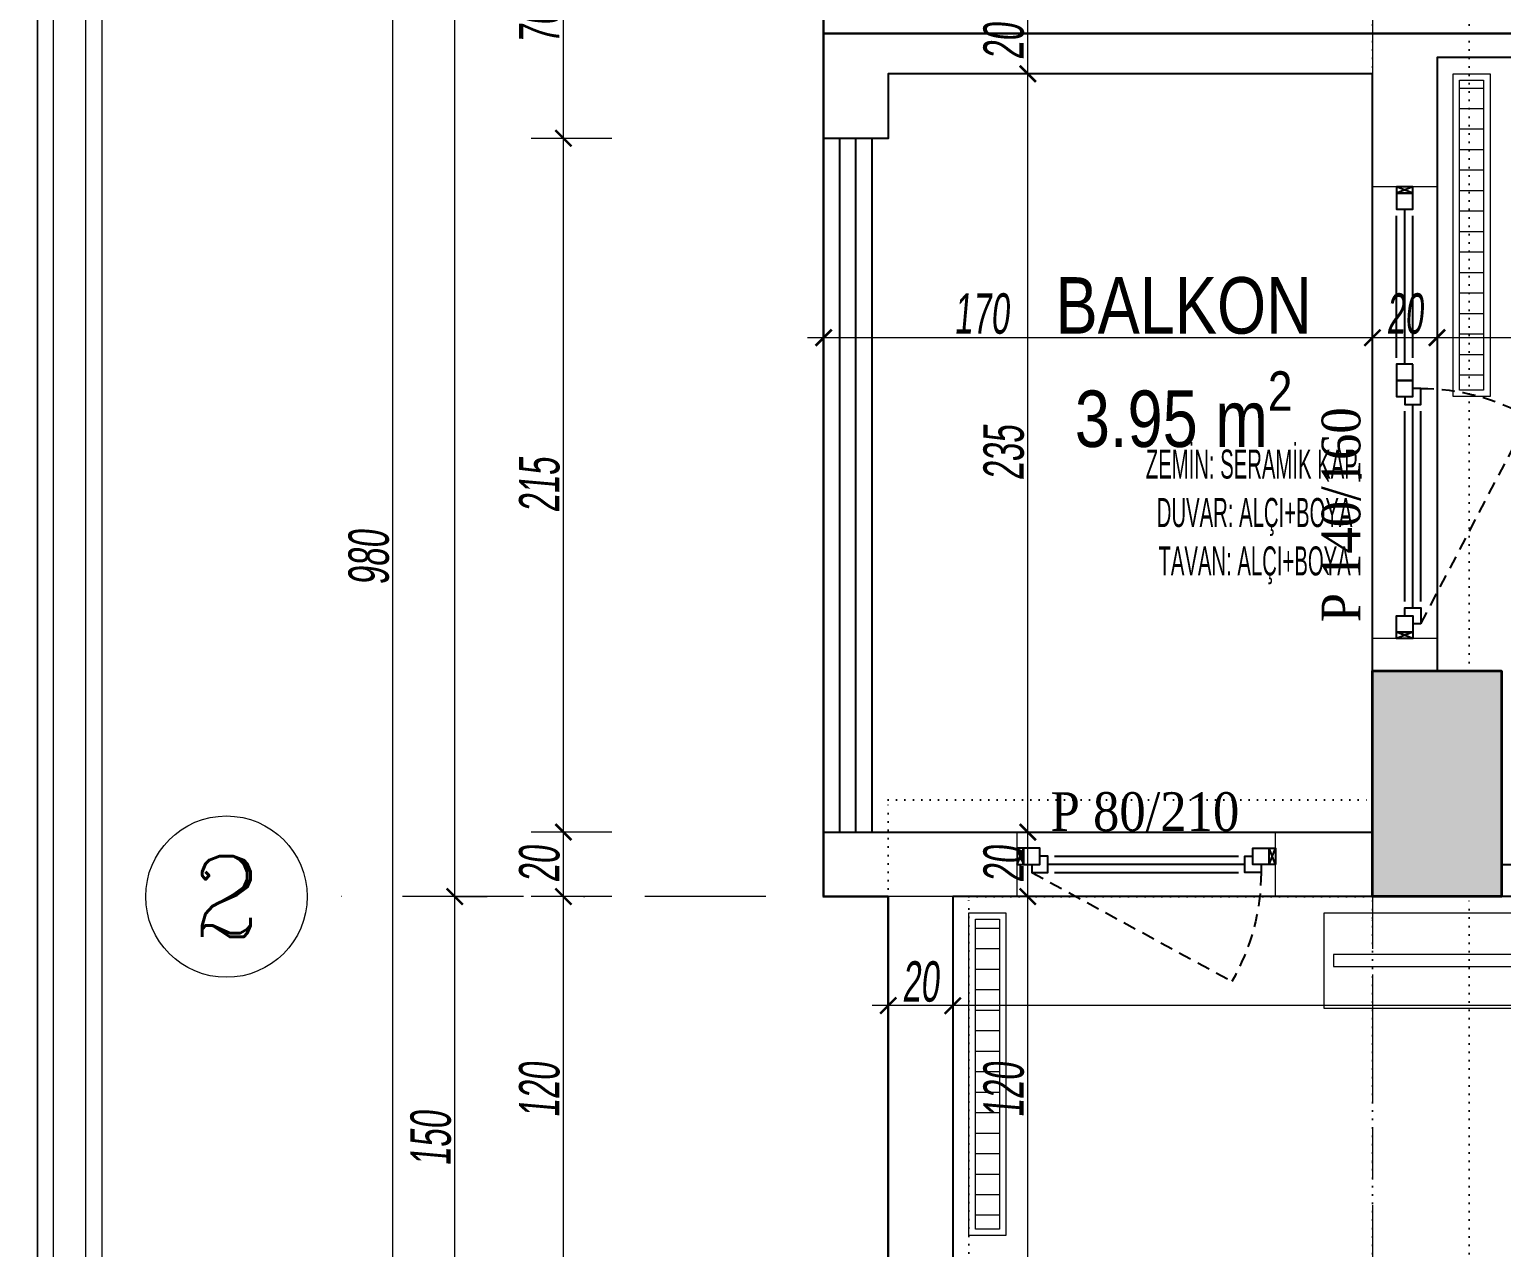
# Model space of a CAD drawing. Header units: millimetres. Extents: x -2145 to 33996, y -835 to 2363.
# Drawn here: x 13843.5 to 14299.5, y 135.9 to 513.4 of the extents above; entities that cross this region are included whole.
import ezdxf
from ezdxf.enums import TextEntityAlignment as Align

# ---------------------------------------------------------------- set-up
doc = ezdxf.new("R2010")
doc.units = ezdxf.units.MM
for name, pattern in [('DASHDOT', [1, 0.5, -0.25, 0, -0.25]), ('DOT', [0.25, 0, -0.25]), ('HIDDEN', [9.525, 6.35, -3.175]), ('KESIK', [0.325, 0.2, -0.125])]:
    doc.linetypes.add(name, pattern=pattern)
doc.layers.add('ALAN', color=3, linetype='Continuous', lineweight=25, plot=False)
for name, color, linetype, lineweight in [('arcCGDM_antet', 85, 'Continuous', 20), ('EMSAL HESAP', 1, 'Continuous', 30), ('MM-TEFRIS', 173, 'Continuous', 5), ('NET_AKS', 251, 'DASHDOT', 9), ('NET_AKS_YAZI', 31, 'DASHDOT', 9), ('NET_DUVAR', 150, 'Continuous', 18), ('NET_IZDUSUM', 251, 'HIDDEN', 5), ('NET_KOLON_TARAMA', 8, 'Continuous', 0), ('NET_RADYATOR', 30, 'Continuous', 0), ('NET_TAŞIYICI', 1, 'Continuous', 35), ('NET_ÖLÇÜ DIŞ', 235, 'Continuous', 9), ('NET_ÖLÇÜ İÇ', 54, 'Continuous', 9), ('NET_ÖLÇÜ_AKS', 31, 'Continuous', 15), ('TEFRIS_TWA', 173, 'Continuous', 9)]:
    doc.layers.add(name, color=color, linetype=linetype, lineweight=lineweight)
for name, color, linetype in [('m_doğrama_aluminyum', 105, 'Continuous'), ('NET_KİRİŞ', 253, 'DOT'), ('NET_POZ', 41, 'Continuous'), ('T-GOR-5', 33, 'Continuous'), ('T-MAH-AD', 7, 'Continuous')]:
    doc.layers.add(name, color=color, linetype=linetype)
doc.layers.add('TEFRIS_YENI_TWA @ 1', color=7, linetype='Continuous', true_color=0xb5b5b5)
doc.styles.add('ARIALTR', font='arial.ttf', dxfattribs={"width": 0.8, "height": 22.5})
doc.styles.add('BODRUM', font='swisscl.ttf', dxfattribs={"width": 0.8, "oblique": 5})
doc.styles.get("Standard").update_dxf_attribs({"font": 'arial.ttf'})
doc.styles.add('TAks_2', font='ROMANC', dxfattribs={"height": 5})
doc.styles.add('TGS SAYILAR', font='times.ttf', dxfattribs={"width": 0.7})
doc.dimstyles.new('olcu-50', dxfattribs={"dimscale": 0, "dimtxt": 12.5, "dimasz": 5, "dimexe": 10, "dimexo": 10, "dimgap": 1, "dimtad": 1, "dimdec": 1, "dimzin": 12, "dimtxsty": 'BODRUM', "dimblk": 'ARCHTICK', "dimcen": 8, "dimdle": 5, "dimclrd": 256, "dimclre": 256, "dimclrt": 256, "dimadec": 0, "dimazin": 2, "dimtfac": 1, "dimtdec": 1, "dimtix": 1, "dimtmove": 0, "dimatfit": 3, "dimldrblk": 'ARCHTICK', "dimfxl": 15, "dimfxlon": 1, "dimlwd": -1, "dimlwe": -1, "dimarcsym": 0})

# ---------------------------------------------------------------- blocks, each defined once
blk = doc.blocks.new('A$Cec846f78')
at = {"layer": 'NET_TAŞIYICI'}
blk.add_lwpolyline([(-1620, 455), (-1620, 385), (-1660, 385), (-1660, 455)], close=True, dxfattribs=at)
blk = doc.blocks.new('A$Ca5374770')
at = {"layer": 'NET_KOLON_TARAMA'}
h = blk.add_hatch(dxfattribs=at)
h.set_pattern_fill('ANSI33', color=256)
h.paths.add_polyline_path([(1115, 0), (1115, 235), (1090, 235), (1090, 225), (1090, 0)])
h.paths.add_polyline_path([(890, 0), (890, 225), (890, 235), (865, 235), (865, 0)])
h.paths.add_polyline_path([(1580, 30), (1580, 0), (1660, 0), (1660, 30)])
h.paths.add_polyline_path([(1620, 455), (1620, 385), (1660, 385), (1660, 455)])
h.paths.add_polyline_path([(80, 950), (80, 980), (0, 980), (0, 950)])
h.paths.add_polyline_path([(1580, 980), (1580, 950), (1660, 950), (1660, 980)])
h.paths.add_polyline_path([(1035, 980), (1035, 950), (1115, 950), (1115, 980)])
h.paths.add_polyline_path([(625, 950), (625, 980), (545, 980), (545, 950)])
h.paths.add_polyline_path([(80, 0), (80, 30), (0, 30), (0, 0)])
h.paths.add_polyline_path([(1051, 425), (1051, 385), (1121, 385), (1121, 425)])
h.paths.add_polyline_path([(609, 385), (609, 425), (539, 425), (539, 385)])
h.paths.add_polyline_path([(585, 0), (585, 30), (505, 30), (505, 0)])
h.paths.add_polyline_path([(40, 385), (40, 455), (0, 455), (0, 385)])
at = {"layer": 'NET_TAŞIYICI', "xscale": -1}
blk.add_blockref('A$Cec846f78', (0, 0), dxfattribs=at)
blk = doc.blocks.new('*U528')
at = {"layer": 'MM-TEFRIS'}
blk.add_lwpolyline([(0, 0), (162, 0), (162, 40), (0, 40)], close=True, dxfattribs=at)
blk.add_lwpolyline([(4, 22.5), (156, 22.5), (156, 17.5), (4, 17.5), (4, 22.5)], dxfattribs=at)
blk = doc.blocks.new('*U615')
at = {"layer": 'm_doğrama_aluminyum', "linetype": 'KESIK', "ltscale": 0.2}
blk.add_line((-3015.1746, -58.1938, 0), (-3014.5338, -57.8585, 0), dxfattribs=at)
blk.add_line((-3015.1746, -58.1938, 0), (-3014.5338, -57.8585, 0), dxfattribs=at)
at = {"layer": 'm_doğrama_aluminyum', "elevation": 0}
for points in [[(-3015.1996, -58.2188), (-3015.2196, -58.2188), (-3015.2196, -58.2688), (-3015.1996, -58.2688), (-3015.1996, -58.2188)], [(-3015.1996, -58.2188), (-3015.2196, -58.2688)], [(-3015.2196, -58.2188), (-3015.1996, -58.2688)], [(-3015.1996, -58.2188), (-3015.1996, -58.2688), (-3015.1496, -58.2688), (-3015.1496, -58.2188), (-3015.1996, -58.2188)], [(-3015.1746, -58.1938), (-3015.1746, -58.2188)], [(-3015.1496, -58.2438), (-3015.1246, -58.2438), (-3015.1246, -58.1938), (-3015.1746, -58.1938)], [(-3015.1246, -58.2188), (-3014.4946, -58.2188)], [(-3015.1046, -58.1938), (-3014.5146, -58.1938)], [(-3014.4696, -58.2438), (-3014.4946, -58.2438), (-3014.4946, -58.1938), (-3014.4446, -58.1938)], [(-3014.4196, -58.2188), (-3014.4196, -58.2688), (-3014.4696, -58.2688), (-3014.4696, -58.2188), (-3014.4196, -58.2188)], [(-3014.4446, -58.1938), (-3014.4446, -58.2188)], [(-3014.3696, -58.2188), (-3014.3696, -58.2688), (-3014.4196, -58.2688), (-3014.4196, -58.2188), (-3014.3696, -58.2188)], [(-3014.3496, -58.2188), (-3013.9096, -58.2188)], [(-3013.8396, -58.2188), (-3013.8396, -58.2688), (-3013.8896, -58.2688), (-3013.8896, -58.2188), (-3013.8396, -58.2188)], [(-3013.8396, -58.2188), (-3013.8196, -58.2188), (-3013.8196, -58.2688), (-3013.8396, -58.2688), (-3013.8396, -58.2188)], [(-3013.8396, -58.2188), (-3013.8196, -58.2688)], [(-3013.8196, -58.2188), (-3013.8396, -58.2688)], [(-3015.1046, -58.2438), (-3014.5146, -58.2438)], [(-3014.3696, -58.2438), (-3013.8896, -58.2438)], [(-3014.3496, -58.2688), (-3013.9096, -58.2688)]]:
    blk.add_lwpolyline(points, dxfattribs=at)
at = {"layer": 'm_doğrama_aluminyum', "linetype": 'KESIK', "ltscale": 0.2}
blk.add_arc((-3015.1196, -58.1938, 0), 0.675, 359.9828, 29.7904, dxfattribs=at)
blk = doc.blocks.new('*U42')
at = {"layer": 'm_doğrama_aluminyum', "linetype": 'KESIK', "ltscale": 0.2}
blk.add_line((-3018.0457, -57.5141, 0), (-3017.4261, -57.1766, 0), dxfattribs=at)
at = {"layer": 'm_doğrama_aluminyum'}
for p, q in [((-3017.3857, -57.5391, 0), (-3017.9957, -57.5391, 0)), ((-3017.9757, -57.5141, 0), (-3017.4057, -57.5141, 0)), ((-3017.9757, -57.5641, 0), (-3017.4057, -57.5641, 0))]:
    blk.add_line(p, q, dxfattribs=at)
at = {"layer": 'm_doğrama_aluminyum', "elevation": 0}
for points in [[(-3018.0907, -57.5391), (-3018.0207, -57.5391), (-3018.0207, -57.5891), (-3018.0907, -57.5891)], [(-3017.2907, -57.5391), (-3017.3607, -57.5391), (-3017.3607, -57.5891), (-3017.2907, -57.5891)]]:
    blk.add_lwpolyline(points, close=True, dxfattribs=at)
for points in [[(-3018.0707, -57.5391), (-3018.0907, -57.5891)], [(-3018.0907, -57.5391), (-3018.0707, -57.5891)], [(-3018.0707, -57.5391), (-3018.0707, -57.5891)], [(-3018.0457, -57.5391), (-3018.0457, -57.5141), (-3017.9957, -57.5141), (-3017.9957, -57.5641), (-3018.0207, -57.5641)], [(-3017.3357, -57.5391), (-3017.3357, -57.5141), (-3017.3857, -57.5141), (-3017.3857, -57.5641), (-3017.3607, -57.5641)], [(-3017.3107, -57.5391), (-3017.2907, -57.5891)], [(-3017.2907, -57.5391), (-3017.3107, -57.5891)], [(-3017.3107, -57.5391), (-3017.3107, -57.5891)]]:
    blk.add_lwpolyline(points, dxfattribs=at)
at = {"layer": 'm_doğrama_aluminyum', "linetype": 'KESIK', "ltscale": 0.2}
blk.add_arc((-3018.0107, -57.5141, 0), 0.675, 0, 30, dxfattribs=at)
blk = doc.blocks.new('A$C376B3C2F')
at = {"layer": 'TEFRIS_TWA'}
h = blk.add_hatch(dxfattribs=at)
h.set_pattern_fill('ANSI31', color=256, scale=2, angle=45)
h.set_pattern_definition([(90, (-446290.603, -4424726.5194), (-6.35, 0), [])])
h.paths.add_polyline_path([(48, 2), (-48, 2), (-48, 9.45), (48, 9.45)])
for points in [[(50, 0), (-50, 0), (-50, 11.45), (50, 11.45)], [(48, 2), (-48, 2), (-48, 9.45), (48, 9.45)]]:
    blk.add_lwpolyline(points, close=True, dxfattribs=at)
blk = doc.blocks.new('_ArchTick')
at = {"color": 0, "linetype": 'ByBlock', "const_width": 0.15}
blk.add_lwpolyline([(-0.5, -0.5), (0.5, 0.5)], dxfattribs=at)
blk = doc.blocks.new('*D1573')
at = {"layer": 'Defpoints', "color": 0, "transparency": 16777216}
for p in [(-1114.26, -595), (-1114.26, -595), (-1114.26, -745)]:
    blk.add_point(p, dxfattribs=at)
at = {"layer": 'NET_ÖLÇÜ_AKS', "transparency": 16777216}
for p, q in [((-1114.26, -750), (-1114.26, -590)), ((-1114.26, -595), (-1104.26, -595)), ((-1114.26, -745), (-1104.26, -745))]:
    blk.add_line(p, q, dxfattribs=at)
at = {"layer": 'NET_ÖLÇÜ_AKS', "transparency": 16777216, "xscale": 5, "yscale": 5, "zscale": 5}
for p, rotation in [((-1114.26, -595), 90), ((-1114.26, -745), 270)]:
    blk.add_blockref('_ArchTick', p, dxfattribs=dict(at, rotation=rotation))
at = {"layer": 'NET_ÖLÇÜ_AKS', "transparency": 16777216, "insert": (-1121.66, -670), "char_height": 12.5, "attachment_point": 5, "rotation": 90, "style": 'BODRUM'}
blk.add_mtext('150', dxfattribs=at)
blk = doc.blocks.new('*D1574')
at = {"layer": 'Defpoints', "color": 0, "transparency": 16777216}
for p in [(-1114.26, 0), (-1114.26, 0), (-1114.26, -595)]:
    blk.add_point(p, dxfattribs=at)
at = {"layer": 'NET_ÖLÇÜ_AKS', "transparency": 16777216}
for p, q in [((-1114.26, -600), (-1114.26, 5)), ((-1114.26, 0), (-1104.26, 0)), ((-1114.26, -595), (-1104.26, -595))]:
    blk.add_line(p, q, dxfattribs=at)
at = {"layer": 'NET_ÖLÇÜ_AKS', "transparency": 16777216, "xscale": 5, "yscale": 5, "zscale": 5}
for p, rotation in [((-1114.26, 0), 90), ((-1114.26, -595), 270)]:
    blk.add_blockref('_ArchTick', p, dxfattribs=dict(at, rotation=rotation))
at = {"layer": 'NET_ÖLÇÜ_AKS', "transparency": 16777216, "insert": (-1121.66, -297.5), "char_height": 12.5, "attachment_point": 5, "rotation": 90, "style": 'BODRUM'}
blk.add_mtext('595', dxfattribs=at)
blk = doc.blocks.new('*D1575')
at = {"layer": 'Defpoints', "color": 0, "transparency": 16777216}
for p in [(-1133.46, 0), (-1114.26, 0), (-1114.26, -980)]:
    blk.add_point(p, dxfattribs=at)
at = {"layer": 'NET_ÖLÇÜ_AKS', "transparency": 16777216}
for p, q in [((-1133.46, -985), (-1133.46, 5)), ((-1124.26, 0), (-1143.46, 0)), ((-1124.26, -980), (-1143.46, -980))]:
    blk.add_line(p, q, dxfattribs=at)
at = {"layer": 'NET_ÖLÇÜ_AKS', "transparency": 16777216, "xscale": 5, "yscale": 5, "zscale": 5}
for p, rotation in [((-1133.46, 0), 90), ((-1133.46, -980), 270)]:
    blk.add_blockref('_ArchTick', p, dxfattribs=dict(at, rotation=rotation))
at = {"layer": 'NET_ÖLÇÜ_AKS', "transparency": 16777216, "insert": (-1140.86, -490), "char_height": 12.5, "attachment_point": 5, "rotation": 90, "style": 'BODRUM'}
blk.add_mtext('980', dxfattribs=at)
blk = doc.blocks.new('A$C5ec6af74')
at = {"layer": 'NET_AKS', "ltscale": 75}
for p, q in [((-865, 1185), (-865, -185)), ((1125, 385), (-1195, 385))]:
    blk.add_line(p, q, dxfattribs=at)
at = {"layer": 'NET_AKS', "linetype": 'Continuous', "ltscale": 100}
blk.add_circle((-1220, 385), 25, dxfattribs=at)
at = {"layer": 'NET_AKS_YAZI', "linetype": 'Continuous', "style": 'TAks_2'}
blk.add_text('2', height=25, dxfattribs=at).set_placement((-1220, 385), align=Align.MIDDLE_CENTER)
blk = doc.blocks.new('*D841')
at = {"layer": 'Defpoints', "color": 0, "transparency": 16777216}
for p in [(14149.48, 244.61), (14152.72, 244.61), (14129.48, 124.61)]:
    blk.add_point(p, dxfattribs=at)
at = {"layer": 'NET_ÖLÇÜ İÇ', "transparency": 16777216}
for p, q in [((14152.72, 119.61), (14152.72, 249.61)), ((14152.72, 244.61), (14162.72, 244.61)), ((14139.48, 124.61), (14162.72, 124.61))]:
    blk.add_line(p, q, dxfattribs=at)
at = {"layer": 'NET_ÖLÇÜ İÇ', "transparency": 16777216, "xscale": 5, "yscale": 5, "zscale": 5}
for p, rotation in [((14152.72, 244.61), 90), ((14152.72, 124.61), 270)]:
    blk.add_blockref('_ArchTick', p, dxfattribs=dict(at, rotation=rotation))
at = {"layer": 'NET_ÖLÇÜ İÇ', "transparency": 16777216, "insert": (14145.31, 184.61), "char_height": 12.5, "attachment_point": 5, "rotation": 90, "style": 'BODRUM'}
blk.add_mtext('120', dxfattribs=at)
blk = doc.blocks.new('*D842')
at = {"layer": 'Defpoints', "color": 0, "transparency": 16777216}
for p in [(14149.48, 264.61), (14152.72, 264.61), (14149.48, 244.61)]:
    blk.add_point(p, dxfattribs=at)
at = {"layer": 'NET_ÖLÇÜ İÇ', "transparency": 16777216}
for p, q in [((14152.72, 239.61), (14152.72, 269.61)), ((14152.72, 264.61), (14162.72, 264.61)), ((14152.72, 244.61), (14162.72, 244.61))]:
    blk.add_line(p, q, dxfattribs=at)
at = {"layer": 'NET_ÖLÇÜ İÇ', "transparency": 16777216, "xscale": 5, "yscale": 5, "zscale": 5}
for p, rotation in [((14152.72, 264.61), 90), ((14152.72, 244.61), 270)]:
    blk.add_blockref('_ArchTick', p, dxfattribs=dict(at, rotation=rotation))
at = {"layer": 'NET_ÖLÇÜ İÇ', "transparency": 16777216, "insert": (14145.31, 254.61), "char_height": 12.5, "attachment_point": 5, "rotation": 90, "style": 'BODRUM'}
blk.add_mtext('20', dxfattribs=at)
blk = doc.blocks.new('*D843')
at = {"layer": 'Defpoints', "color": 0, "transparency": 16777216}
for p in [(14147.72, 499.61), (14152.72, 499.61), (14149.48, 264.61)]:
    blk.add_point(p, dxfattribs=at)
at = {"layer": 'NET_ÖLÇÜ İÇ', "transparency": 16777216}
for p, q in [((14152.72, 259.61), (14152.72, 504.61)), ((14152.72, 499.61), (14162.72, 499.61)), ((14152.72, 264.61), (14162.72, 264.61))]:
    blk.add_line(p, q, dxfattribs=at)
at = {"layer": 'NET_ÖLÇÜ İÇ', "transparency": 16777216, "xscale": 5, "yscale": 5, "zscale": 5}
for p, rotation in [((14152.72, 499.61), 90), ((14152.72, 264.61), 270)]:
    blk.add_blockref('_ArchTick', p, dxfattribs=dict(at, rotation=rotation))
at = {"layer": 'NET_ÖLÇÜ İÇ', "transparency": 16777216, "insert": (14145.31, 382.11), "char_height": 12.5, "attachment_point": 5, "rotation": 90, "style": 'BODRUM'}
blk.add_mtext('235', dxfattribs=at)
blk = doc.blocks.new('*D844')
at = {"layer": 'Defpoints', "color": 0, "transparency": 16777216}
for p in [(14152.72, 519.61), (14152.72, 519.61), (14147.72, 499.61)]:
    blk.add_point(p, dxfattribs=at)
at = {"layer": 'NET_ÖLÇÜ İÇ', "transparency": 16777216}
for p, q in [((14152.72, 494.61), (14152.72, 524.61)), ((14152.72, 519.61), (14162.72, 519.61)), ((14152.72, 499.61), (14162.72, 499.61))]:
    blk.add_line(p, q, dxfattribs=at)
at = {"layer": 'NET_ÖLÇÜ İÇ', "transparency": 16777216, "xscale": 5, "yscale": 5, "zscale": 5}
for p, rotation in [((14152.72, 519.61), 90), ((14152.72, 499.61), 270)]:
    blk.add_blockref('_ArchTick', p, dxfattribs=dict(at, rotation=rotation))
at = {"layer": 'NET_ÖLÇÜ İÇ', "transparency": 16777216, "insert": (14145.31, 509.61), "char_height": 12.5, "attachment_point": 5, "rotation": 90, "style": 'BODRUM'}
blk.add_mtext('20', dxfattribs=at)
blk = doc.blocks.new('*D893')
at = {"layer": 'Defpoints', "color": 0, "transparency": 16777216}
for p in [(14279.48, 464.61), (14279.48, 417.83), (14659.48, 417.83)]:
    blk.add_point(p, dxfattribs=at)
at = {"layer": 'NET_ÖLÇÜ İÇ', "transparency": 16777216}
for p, q in [((14279.48, 432.83), (14279.48, 407.83)), ((14659.48, 417.83), (14659.48, 427.83)), ((14664.48, 417.83), (14274.48, 417.83))]:
    blk.add_line(p, q, dxfattribs=at)
at = {"layer": 'NET_ÖLÇÜ İÇ', "transparency": 16777216, "xscale": 5, "yscale": 5, "zscale": 5, "rotation": 180}
blk.add_blockref('_ArchTick', (14279.48, 417.83), dxfattribs=at)
at = {"layer": 'NET_ÖLÇÜ İÇ', "transparency": 16777216, "xscale": 5, "yscale": 5, "zscale": 5}
blk.add_blockref('_ArchTick', (14659.48, 417.83), dxfattribs=at)
at = {"layer": 'NET_ÖLÇÜ İÇ', "transparency": 16777216, "insert": (14469.48, 425.24), "char_height": 12.5, "attachment_point": 5, "style": 'BODRUM'}
blk.add_mtext('380', dxfattribs=at)
blk = doc.blocks.new('*D894')
at = {"layer": 'Defpoints', "color": 0, "transparency": 16777216}
for p in [(14259.48, 464.61), (14279.48, 464.61), (14259.48, 417.83)]:
    blk.add_point(p, dxfattribs=at)
at = {"layer": 'NET_ÖLÇÜ İÇ', "transparency": 16777216}
for p, q in [((14259.48, 432.83), (14259.48, 407.83)), ((14279.48, 432.83), (14279.48, 407.83)), ((14284.48, 417.83), (14254.48, 417.83))]:
    blk.add_line(p, q, dxfattribs=at)
at = {"layer": 'NET_ÖLÇÜ İÇ', "transparency": 16777216, "xscale": 5, "yscale": 5, "zscale": 5, "rotation": 180}
blk.add_blockref('_ArchTick', (14259.48, 417.83), dxfattribs=at)
at = {"layer": 'NET_ÖLÇÜ İÇ', "transparency": 16777216, "xscale": 5, "yscale": 5, "zscale": 5}
blk.add_blockref('_ArchTick', (14279.48, 417.83), dxfattribs=at)
at = {"layer": 'NET_ÖLÇÜ İÇ', "transparency": 16777216, "insert": (14269.48, 425.23), "char_height": 12.5, "attachment_point": 5, "style": 'BODRUM'}
blk.add_mtext('20', dxfattribs=at)
blk = doc.blocks.new('*D895')
at = {"layer": 'Defpoints', "color": 0, "transparency": 16777216}
for p in [(14259.48, 464.61), (14089.48, 417.83), (14089.48, 417.83)]:
    blk.add_point(p, dxfattribs=at)
at = {"layer": 'NET_ÖLÇÜ İÇ', "transparency": 16777216}
for p, q in [((14259.48, 432.83), (14259.48, 407.83)), ((14089.48, 417.83), (14089.48, 427.83)), ((14264.48, 417.83), (14084.48, 417.83))]:
    blk.add_line(p, q, dxfattribs=at)
at = {"layer": 'NET_ÖLÇÜ İÇ', "transparency": 16777216, "xscale": 5, "yscale": 5, "zscale": 5, "rotation": 180}
blk.add_blockref('_ArchTick', (14089.48, 417.83), dxfattribs=at)
at = {"layer": 'NET_ÖLÇÜ İÇ', "transparency": 16777216, "xscale": 5, "yscale": 5, "zscale": 5}
blk.add_blockref('_ArchTick', (14259.48, 417.83), dxfattribs=at)
at = {"layer": 'NET_ÖLÇÜ İÇ', "transparency": 16777216, "insert": (14138.37, 425.23), "char_height": 12.5, "attachment_point": 5, "style": 'BODRUM'}
blk.add_mtext('170', dxfattribs=at)
blk = doc.blocks.new('*D896')
at = {"layer": 'Defpoints', "color": 0, "transparency": 16777216}
for p in [(14129.48, 210.83), (14129.48, 210.83), (14659.48, 210.83)]:
    blk.add_point(p, dxfattribs=at)
at = {"layer": 'NET_ÖLÇÜ İÇ', "transparency": 16777216}
for p, q in [((14129.48, 210.83), (14129.48, 220.83)), ((14659.48, 210.83), (14659.48, 220.83)), ((14664.48, 210.83), (14124.48, 210.83))]:
    blk.add_line(p, q, dxfattribs=at)
at = {"layer": 'NET_ÖLÇÜ İÇ', "transparency": 16777216, "xscale": 5, "yscale": 5, "zscale": 5, "rotation": 180}
blk.add_blockref('_ArchTick', (14129.48, 210.83), dxfattribs=at)
at = {"layer": 'NET_ÖLÇÜ İÇ', "transparency": 16777216, "xscale": 5, "yscale": 5, "zscale": 5}
blk.add_blockref('_ArchTick', (14659.48, 210.83), dxfattribs=at)
at = {"layer": 'NET_ÖLÇÜ İÇ', "transparency": 16777216, "insert": (14394.48, 218.24), "char_height": 12.5, "attachment_point": 5, "style": 'BODRUM'}
blk.add_mtext('530', dxfattribs=at)
blk = doc.blocks.new('*D897')
at = {"layer": 'Defpoints', "color": 0, "transparency": 16777216}
for p in [(14109.48, 210.83), (14109.48, 210.83), (14129.48, 210.83)]:
    blk.add_point(p, dxfattribs=at)
at = {"layer": 'NET_ÖLÇÜ İÇ', "transparency": 16777216}
for p, q in [((14109.48, 210.83), (14109.48, 220.83)), ((14129.48, 210.83), (14129.48, 220.83)), ((14134.48, 210.83), (14104.48, 210.83))]:
    blk.add_line(p, q, dxfattribs=at)
at = {"layer": 'NET_ÖLÇÜ İÇ', "transparency": 16777216, "xscale": 5, "yscale": 5, "zscale": 5, "rotation": 180}
blk.add_blockref('_ArchTick', (14109.48, 210.83), dxfattribs=at)
at = {"layer": 'NET_ÖLÇÜ İÇ', "transparency": 16777216, "xscale": 5, "yscale": 5, "zscale": 5}
blk.add_blockref('_ArchTick', (14129.48, 210.83), dxfattribs=at)
at = {"layer": 'NET_ÖLÇÜ İÇ', "transparency": 16777216, "insert": (14119.48, 218.24), "char_height": 12.5, "attachment_point": 5, "style": 'BODRUM'}
blk.add_mtext('20', dxfattribs=at)
blk = doc.blocks.new('*D1145')
at = {"layer": 'Defpoints', "color": 0, "transparency": 16777216}
for p in [(14008.87, 244.61), (14089.48, 244.61), (14109.48, 124.61)]:
    blk.add_point(p, dxfattribs=at)
at = {"layer": 'NET_ÖLÇÜ DIŞ', "transparency": 16777216}
for p, q in [((14008.87, 119.61), (14008.87, 249.61)), ((14023.87, 244.61), (13998.87, 244.61)), ((14023.87, 124.61), (13998.87, 124.61))]:
    blk.add_line(p, q, dxfattribs=at)
at = {"layer": 'NET_ÖLÇÜ DIŞ', "transparency": 16777216, "xscale": 5, "yscale": 5, "zscale": 5}
for p, rotation in [((14008.87, 244.61), 90), ((14008.87, 124.61), 270)]:
    blk.add_blockref('_ArchTick', p, dxfattribs=dict(at, rotation=rotation))
at = {"layer": 'NET_ÖLÇÜ DIŞ', "transparency": 16777216, "insert": (14001.47, 184.61), "char_height": 12.5, "attachment_point": 5, "rotation": 90, "style": 'BODRUM'}
blk.add_mtext('120', dxfattribs=at)
blk = doc.blocks.new('*D1146')
at = {"layer": 'Defpoints', "color": 0, "transparency": 16777216}
for p in [(14008.87, 264.61), (14089.48, 264.61), (14089.48, 244.61)]:
    blk.add_point(p, dxfattribs=at)
at = {"layer": 'NET_ÖLÇÜ DIŞ', "transparency": 16777216}
for p, q in [((14008.87, 239.61), (14008.87, 269.61)), ((14023.87, 264.61), (13998.87, 264.61)), ((14023.87, 244.61), (13998.87, 244.61))]:
    blk.add_line(p, q, dxfattribs=at)
at = {"layer": 'NET_ÖLÇÜ DIŞ', "transparency": 16777216, "xscale": 5, "yscale": 5, "zscale": 5}
for p, rotation in [((14008.87, 264.61), 90), ((14008.87, 244.61), 270)]:
    blk.add_blockref('_ArchTick', p, dxfattribs=dict(at, rotation=rotation))
at = {"layer": 'NET_ÖLÇÜ DIŞ', "transparency": 16777216, "insert": (14001.47, 254.61), "char_height": 12.5, "attachment_point": 5, "rotation": 90, "style": 'BODRUM'}
blk.add_mtext('20', dxfattribs=at)
blk = doc.blocks.new('*D1147')
at = {"layer": 'Defpoints', "color": 0, "transparency": 16777216}
for p in [(14008.87, 479.61), (14089.48, 479.61), (14089.48, 264.61)]:
    blk.add_point(p, dxfattribs=at)
at = {"layer": 'NET_ÖLÇÜ DIŞ', "transparency": 16777216}
for p, q in [((14008.87, 259.61), (14008.87, 484.61)), ((14023.87, 479.61), (13998.87, 479.61)), ((14023.87, 264.61), (13998.87, 264.61))]:
    blk.add_line(p, q, dxfattribs=at)
at = {"layer": 'NET_ÖLÇÜ DIŞ', "transparency": 16777216, "xscale": 5, "yscale": 5, "zscale": 5}
for p, rotation in [((14008.87, 479.61), 90), ((14008.87, 264.61), 270)]:
    blk.add_blockref('_ArchTick', p, dxfattribs=dict(at, rotation=rotation))
at = {"layer": 'NET_ÖLÇÜ DIŞ', "transparency": 16777216, "insert": (14001.47, 372.11), "char_height": 12.5, "attachment_point": 5, "rotation": 90, "style": 'BODRUM'}
blk.add_mtext('215', dxfattribs=at)
blk = doc.blocks.new('*D1148')
at = {"layer": 'Defpoints', "color": 0, "transparency": 16777216}
for p in [(14008.87, 549.61), (14089.48, 549.61), (14089.48, 479.61)]:
    blk.add_point(p, dxfattribs=at)
at = {"layer": 'NET_ÖLÇÜ DIŞ', "transparency": 16777216}
for p, q in [((14008.87, 474.61), (14008.87, 554.61)), ((14023.87, 549.61), (13998.87, 549.61)), ((14023.87, 479.61), (13998.87, 479.61))]:
    blk.add_line(p, q, dxfattribs=at)
at = {"layer": 'NET_ÖLÇÜ DIŞ', "transparency": 16777216, "xscale": 5, "yscale": 5, "zscale": 5}
for p, rotation in [((14008.87, 549.61), 90), ((14008.87, 479.61), 270)]:
    blk.add_blockref('_ArchTick', p, dxfattribs=dict(at, rotation=rotation))
at = {"layer": 'NET_ÖLÇÜ DIŞ', "transparency": 16777216, "insert": (14001.47, 514.61), "char_height": 12.5, "attachment_point": 5, "rotation": 90, "style": 'BODRUM'}
blk.add_mtext('70', dxfattribs=at)
blk = doc.blocks.new('A$Cb9b20b1b')
at = {"layer": 'NET_KİRİŞ', "ltscale": 10}
for p, q in [((940, 150), (940, 745)), ((740, 220), (740, 715)), ((770, 220), (770, 715)), ((920, 180), (770, 180)), ((920, -235), (920, 180)), ((740, -205), (740, 150)), ((895, 150), (770, 150)), ((770, -205), (770, 150)), ((895, -210), (895, 150)), ((940, 150), (920, 150))]:
    blk.add_line(p, q, dxfattribs=at)
blk = doc.blocks.new('A$C3a4dd877')
at = {"layer": 'NET_ÖLÇÜ_AKS'}
dim = blk.add_aligned_dim(p1=(-1114.26, -980), p2=(-1114.26, 0), distance=19.2, dimstyle='olcu-50', override={"dimscale": 1}, dxfattribs=at)
dim.commit()
dim.dimension.update_dxf_attribs({"geometry": '*D1575', "text_midpoint": (-1140.86, -490)})
for base, p1, p2, picture, middle in [((-1114.26, 0), (-1114.26, -595), (-1114.26, 0), '*D1574', (-1121.66, -297.5)), ((-1114.26, -595), (-1114.26, -745), (-1114.26, -595), '*D1573', (-1121.66, -670))]:
    dim = blk.add_linear_dim(base=base, p1=p1, p2=p2, angle=270, dimstyle='olcu-50', override={"dimscale": 1, "dimtmove": 1}, dxfattribs=at)
    dim.commit()
    dim.dimension.update_dxf_attribs({"geometry": picture, "text_midpoint": middle})

msp = doc.modelspace()

# ---------------------------------------------------------------- linework, layer by layer
at = {"layer": 'ALAN'}
for points in [[(16089.48, 839.61), (14089.48, 839.61), (14089.48, 244.61), (14109.48, 244.61), (14109.48, -140.39), (16069.48, -140.39), (16069.48, 244.61), (16089.48, 244.61)], [(14659.48, 504.61), (14279.48, 504.61), (14279.48, 314.61), (14299.48, 314.61), (14299.48, 254.61), (14659.48, 254.61)], [(14259.48, 499.61), (14109.48, 499.61), (14109.48, 479.61), (14089.48, 479.61), (14089.48, 264.61), (14259.48, 264.61), (14259.48, 314.61)], [(14549.48, 109.61), (14659.48, 109.61), (14659.48, 244.61), (14299.48, 244.61), (14259.48, 244.61), (14129.48, 244.61), (14129.48, -120.39), (14259.48, -120.39), (14259.48, -110.39), (14339.48, -110.39), (14339.48, -120.39), (14509.48, -120.39), (14509.48, -75.39), (14549.48, -75.39)]]:
    msp.add_lwpolyline(points, close=True, dxfattribs=at)
at = {"layer": 'arcCGDM_antet', "ltscale": 10}
for points in [[(11345.97, 1665.32), (13845.97, 1665.32), (13845.97, -834.68), (11345.97, -834.68)], [(13845.97, 1665.32), (16345.97, 1665.32), (16345.97, -834.68), (13845.97, -834.68)], [(13850.97, 1660.32), (16340.97, 1660.32), (16340.97, -829.68), (13850.97, -829.68)], [(13860.97, 1650.32), (16330.97, 1650.32), (16330.97, -769.68), (13860.97, -769.68)], [(13865.97, 1645.32), (16325.97, 1645.32), (16325.97, -764.68), (13865.97, -764.68)]]:
    msp.add_lwpolyline(points, close=True, dxfattribs=at)
at = {"layer": 'EMSAL HESAP'}
for points in [[(14089.48, 512.11), (14089.48, 839.61), (15089.48, 839.61), (15089.48, 459.61), (15064.48, 459.61), (15064.48, 254.61), (14669.48, 254.61), (14669.48, 512.11)], [(14109.48, -140.39), (14109.48, 244.61), (14089.48, 244.61), (14089.48, 512.11), (14669.48, 512.11), (14669.48, 109.61), (14814.48, 109.61), (14814.48, -140.39)]]:
    msp.add_lwpolyline(points, close=True, dxfattribs=at)
at = {"layer": 'NET_DUVAR'}
for p, q in [((14659.48, 504.61), (14279.48, 504.61)), ((14279.48, 504.61), (14279.48, 464.61)), ((14259.48, 499.61), (14259.48, 464.61)), ((14109.48, 479.61), (14089.48, 479.61)), ((14279.48, 464.61), (14259.48, 464.61)), ((14259.48, 324.61), (14259.48, 314.61)), ((14279.48, 324.61), (14259.48, 324.61)), ((14279.48, 324.61), (14279.48, 314.61)), ((14089.48, 244.61), (14089.48, 264.61)), ((14149.48, 244.61), (14149.48, 264.61)), ((14229.48, 244.61), (14229.48, 264.61)), ((14229.48, 264.61), (14259.48, 264.61)), ((14109.48, 244.61), (14089.48, 244.61)), ((14109.48, 124.61), (14109.48, 244.61)), ((14129.48, 124.61), (14129.48, 244.61)), ((14129.48, 244.61), (14149.48, 244.61)), ((14229.48, 244.61), (14259.48, 244.61))]:
    msp.add_line(p, q, dxfattribs=at)
for points in [[(14089.48, 479.61), (14089.48, 549.61)], [(14259.48, 499.61), (14109.48, 499.61)], [(14109.48, 479.61), (14109.48, 499.61)], [(14149.48, 264.61), (14089.48, 264.61)]]:
    msp.add_lwpolyline(points, dxfattribs=at)
at = {"layer": 'NET_IZDUSUM', "ltscale": 2.5}
msp.add_lwpolyline([(15919.48, 839.61), (14259.48, 839.61), (14259.48, -140.39), (15919.48, -140.39)], close=True, dxfattribs=at)
at = {"layer": 'T-GOR-5'}
msp.add_line((14089.48, 264.61), (14089.48, 479.61), dxfattribs=at)
for points in [[(14094.48, 264.61), (14094.48, 479.61)], [(14099.48, 264.61), (14099.48, 479.61)], [(14104.48, 264.61), (14104.48, 479.61)]]:
    msp.add_lwpolyline(points, dxfattribs=at)

# ---------------------------------------------------------------- block references
at = {"layer": 'm_doğrama_aluminyum'}
for name, p, xscale, yscale, zscale, rotation in [('*U615', (20093.86, 301846.57, 0), -100, 100, 100, 270), ('*U42', (315958.55, -5499.3, 0), -100.0000000343091, 100.0000000343091, 100.0000000343091, 180)]:
    msp.add_blockref(name, p, dxfattribs=dict(at, xscale=xscale, yscale=yscale, zscale=zscale, rotation=rotation))
at = {"layer": 'NET_AKS'}
msp.add_blockref('A$C5ec6af74', (15124.48, -140.39), dxfattribs=at)
at = {"layer": 'NET_KİRİŞ', "xscale": -1}
msp.add_blockref('A$Cb9b20b1b', (15029.48, 94.61), dxfattribs=at)
at = {"layer": 'NET_RADYATOR', "rotation": 270}
for p in [(14284.48, 449.61), (14134.48, 189.61)]:
    msp.add_blockref('A$C376B3C2F', p, dxfattribs=at)
at = {"layer": 'NET_TAŞIYICI', "xscale": -1}
msp.add_blockref('A$Ca5374770', (15919.48, -140.39), dxfattribs=at)
at = {"layer": 'NET_ÖLÇÜ_AKS'}
msp.add_blockref('A$C3a4dd877', (15089.48, 839.61), dxfattribs=at)
at = {"layer": 'TEFRIS_YENI_TWA @ 1', "xscale": -0.7407407407407398, "yscale": 0.7407407407407398, "zscale": 0.7407407407407398, "rotation": 180}
msp.add_blockref('*U528', (14244.48, 239.61), dxfattribs=at)

# ---------------------------------------------------------------- texts
at = {"layer": 'NET_POZ', "style": 'TGS SAYILAR', "width": 0.9}
msp.add_text('P 140/160', height=12, rotation=90, dxfattribs=at).set_placement((14255.74, 329.63))
msp.add_text('P 80/210', height=12, dxfattribs=at).set_placement((14159.78, 264.97))
at = {"layer": 'NET_POZ', "insert": (14222.98, 341.38), "char_height": 9, "width": 105.1157, "attachment_point": 8}
msp.add_mtext('{\\W0.5;ZEMİN: SERAMİK KAP.\\PDUVAR: ALÇI+BOYA\\PTAVAN: ALÇI+BOYA}', dxfattribs=at)
at = {"layer": 'T-MAH-AD', "insert": (14201, 436.59), "char_height": 17.5, "width": 121.1216, "attachment_point": 2, "style": 'ARIALTR'}
msp.add_mtext('\\A1;BALKON\\P3.95 m{\\H0.7x;\\S2^ ;}', dxfattribs=at)

# ---------------------------------------------------------------- dimensions: what is measured, and where the dimension line sits
at = {"layer": 'NET_ÖLÇÜ DIŞ'}
for base, p1, p2, picture, middle in [((14008.87, 549.61), (14089.48, 479.61), (14089.48, 549.61), '*D1148', (14001.47, 514.61)), ((14008.87, 479.61), (14089.48, 264.61), (14089.48, 479.61), '*D1147', (14001.47, 372.11)), ((14008.87, 264.61), (14089.48, 244.61), (14089.48, 264.61), '*D1146', (14001.47, 254.61)), ((14008.87, 244.61), (14109.48, 124.61), (14089.48, 244.61), '*D1145', (14001.47, 184.61))]:
    dim = msp.add_linear_dim(base=base, p1=p1, p2=p2, angle=270, dimstyle='olcu-50', override={"dimscale": 1, "dimtmove": 1}, dxfattribs=at)
    dim.commit()
    dim.dimension.update_dxf_attribs({"geometry": picture, "text_midpoint": middle})
at = {"layer": 'NET_ÖLÇÜ İÇ'}
for base, p1, p2, picture, middle in [((14152.72, 519.61), (14147.72, 499.61), (14152.72, 519.61), '*D844', (14145.31, 509.61)), ((14152.72, 499.61), (14149.48, 264.61), (14147.72, 499.61), '*D843', (14145.31, 382.11)), ((14152.72, 264.61), (14149.48, 244.61), (14149.48, 264.61), '*D842', (14145.31, 254.61)), ((14152.72, 244.61), (14129.48, 124.61), (14149.48, 244.61), '*D841', (14145.31, 184.61))]:
    dim = msp.add_linear_dim(base=base, p1=p1, p2=p2, angle=270, dimstyle='olcu-50', override={"dimscale": 1, "dimtmove": 1}, dxfattribs=at)
    dim.commit()
    dim.dimension.update_dxf_attribs({"geometry": picture, "text_midpoint": middle})
dim = msp.add_linear_dim(base=(14089.48, 417.83), p1=(14259.48, 464.61), p2=(14089.48, 417.83), dimstyle='olcu-50', override={"dimscale": 1, "dimtmove": 1}, dxfattribs=at)
dim.commit()
dim.dimension.update_dxf_attribs({"geometry": '*D895', "text_midpoint": (14138.37, 417.83), "dimtype": 160})
for base, p1, p2, picture, middle in [((14259.48, 417.83), (14279.48, 464.61), (14259.48, 464.61), '*D894', (14269.48, 425.23)), ((14279.48, 417.83), (14659.48, 417.83), (14279.48, 464.61), '*D893', (14469.48, 425.24))]:
    dim = msp.add_linear_dim(base=base, p1=p1, p2=p2, dimstyle='olcu-50', override={"dimscale": 1, "dimtmove": 1}, dxfattribs=at)
    dim.commit()
    dim.dimension.update_dxf_attribs({"geometry": picture, "text_midpoint": middle})
for p1, p2, picture, middle in [((14129.48, 210.83), (14109.48, 210.83), '*D897', (14119.48, 218.24)), ((14659.48, 210.83), (14129.48, 210.83), '*D896', (14394.48, 218.24))]:
    dim = msp.add_aligned_dim(p1=p1, p2=p2, distance=0, dimstyle='olcu-50', override={"dimscale": 1}, dxfattribs=at)
    dim.commit()
    dim.dimension.update_dxf_attribs({"geometry": picture, "text_midpoint": middle})

doc.saveas('drawing.dxf')
